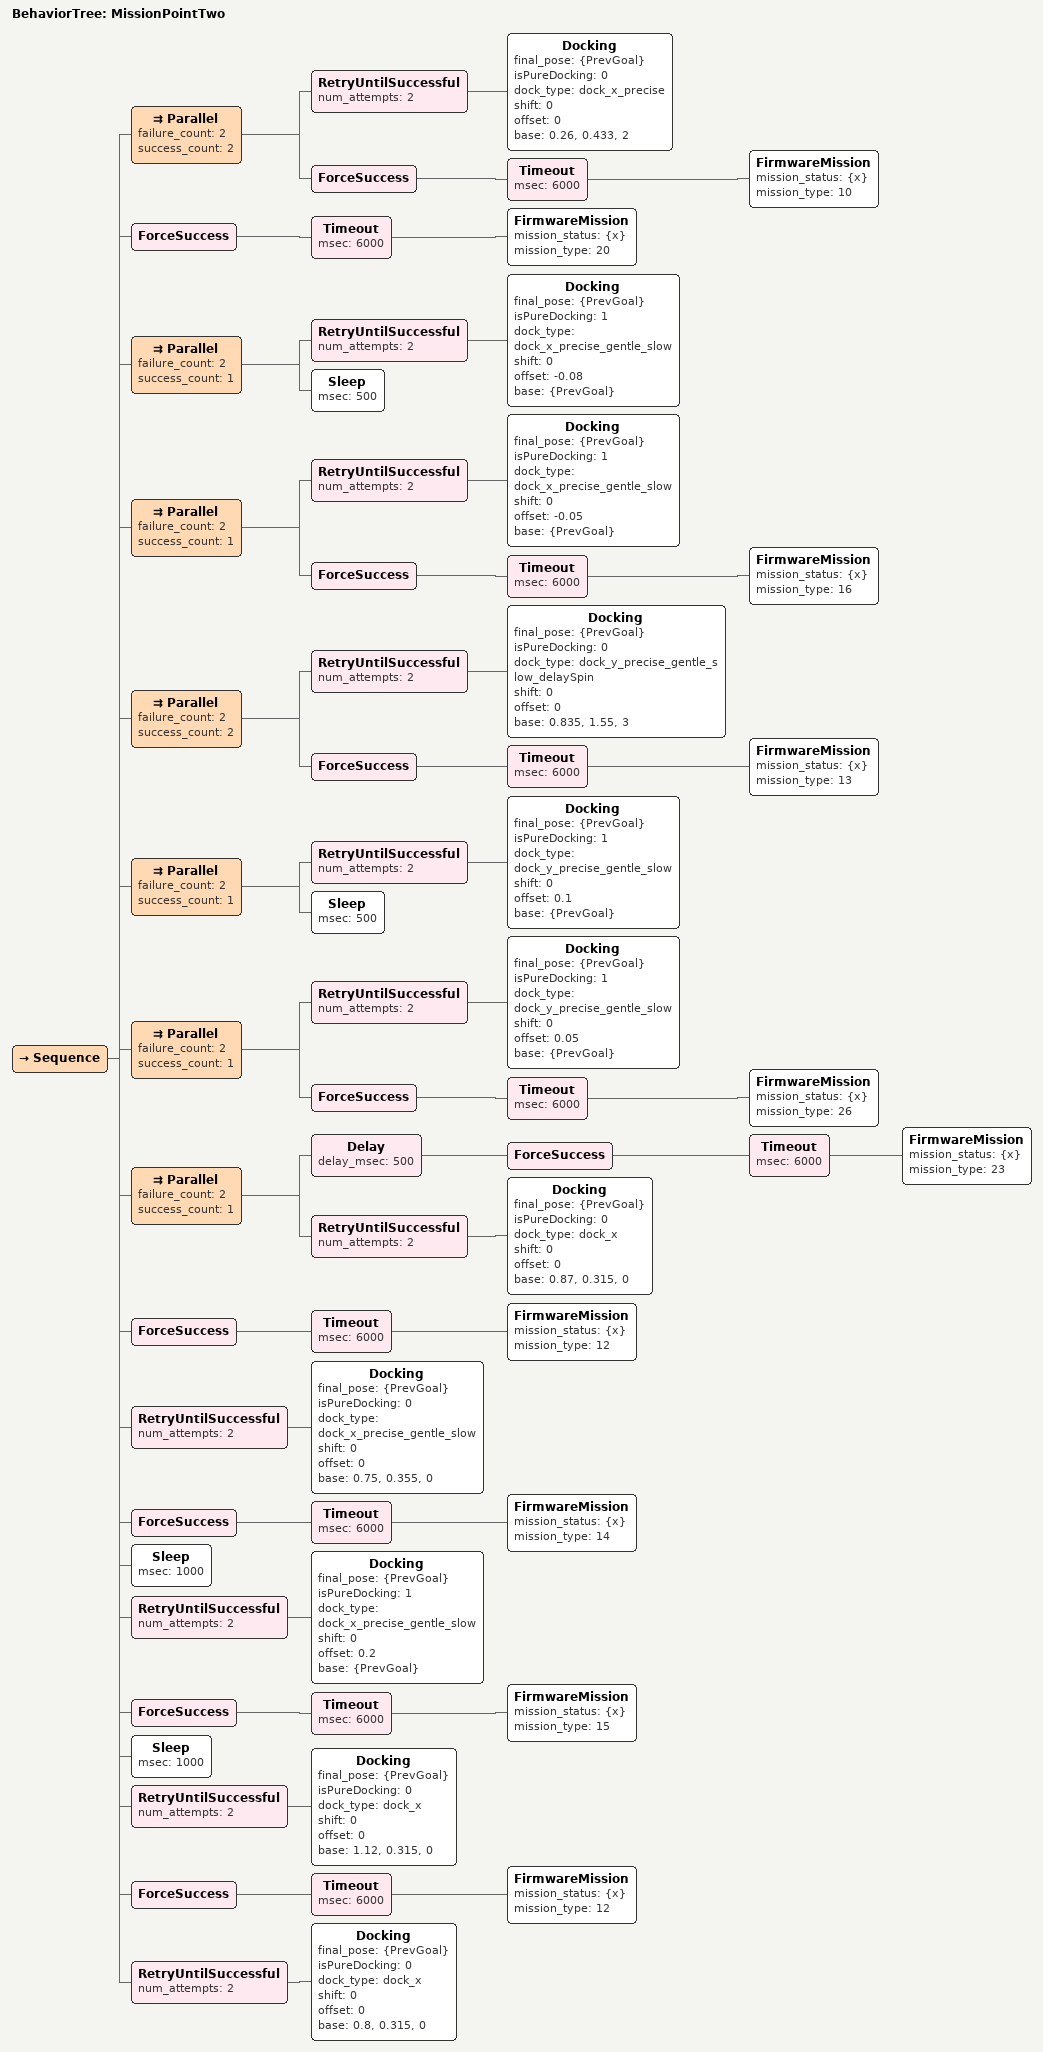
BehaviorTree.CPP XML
<BehaviorTree ID="MissionPointTwo">
  <Sequence>
    <Parallel failure_count="2" success_count="2">
      <RetryUntilSuccessful num_attempts="2">
        <Docking final_pose="{PrevGoal}" isPureDocking="0" dock_type="dock_x_precise" shift="0" offset="0" base="0.26, 0.433, 2"/>
      </RetryUntilSuccessful>
      <ForceSuccess>
        <Timeout msec="6000">
          <FirmwareMission mission_status="{x}" mission_type="10"/>
        </Timeout>
      </ForceSuccess>
    </Parallel>
    <ForceSuccess>
      <Timeout msec="6000">
        <FirmwareMission mission_status="{x}" mission_type="20"/>
      </Timeout>
    </ForceSuccess>
    <Parallel failure_count="2" success_count="1">
      <RetryUntilSuccessful num_attempts="2">
        <Docking final_pose="{PrevGoal}" isPureDocking="1" dock_type="dock_x_precise_gentle_slow" shift="0" offset="-0.08" base="{PrevGoal}"/>
      </RetryUntilSuccessful>
      <Sleep msec="500"/>
    </Parallel>
    <Parallel failure_count="2" success_count="1">
      <RetryUntilSuccessful num_attempts="2">
        <Docking final_pose="{PrevGoal}" isPureDocking="1" dock_type="dock_x_precise_gentle_slow" shift="0" offset="-0.05" base="{PrevGoal}"/>
      </RetryUntilSuccessful>
      <ForceSuccess>
        <Timeout msec="6000">
          <FirmwareMission mission_status="{x}" mission_type="16"/>
        </Timeout>
      </ForceSuccess>
    </Parallel>
    <Parallel failure_count="2" success_count="2">
      <RetryUntilSuccessful num_attempts="2">
        <Docking final_pose="{PrevGoal}" isPureDocking="0" dock_type="dock_y_precise_gentle_slow_delaySpin" shift="0" offset="0" base="0.835, 1.55, 3"/>
      </RetryUntilSuccessful>
      <ForceSuccess>
        <Timeout msec="6000">
          <FirmwareMission mission_status="{x}" mission_type="13"/>
        </Timeout>
      </ForceSuccess>
    </Parallel>
    <Parallel failure_count="2" success_count="1">
      <RetryUntilSuccessful num_attempts="2">
        <Docking final_pose="{PrevGoal}" isPureDocking="1" dock_type="dock_y_precise_gentle_slow" shift="0" offset="0.1" base="{PrevGoal}"/>
      </RetryUntilSuccessful>
      <Sleep msec="500"/>
    </Parallel>
    <Parallel failure_count="2" success_count="1">
      <RetryUntilSuccessful num_attempts="2">
        <Docking final_pose="{PrevGoal}" isPureDocking="1" dock_type="dock_y_precise_gentle_slow" shift="0" offset="0.05" base="{PrevGoal}"/>
      </RetryUntilSuccessful>
      <ForceSuccess>
        <Timeout msec="6000">
          <FirmwareMission mission_status="{x}" mission_type="26"/>
        </Timeout>
      </ForceSuccess>
    </Parallel>
    <Parallel failure_count="2" success_count="1">
      <Delay delay_msec="500">
        <ForceSuccess>
          <Timeout msec="6000">
            <FirmwareMission mission_status="{x}" mission_type="23"/>
          </Timeout>
        </ForceSuccess>
      </Delay>
      <RetryUntilSuccessful num_attempts="2">
        <Docking final_pose="{PrevGoal}" isPureDocking="0" dock_type="dock_x" shift="0" offset="0" base="0.87, 0.315, 0"/>
      </RetryUntilSuccessful>
    </Parallel>
    <ForceSuccess>
      <Timeout msec="6000">
        <FirmwareMission mission_status="{x}" mission_type="12"/>
      </Timeout>
    </ForceSuccess>
    <RetryUntilSuccessful num_attempts="2">
      <Docking final_pose="{PrevGoal}" isPureDocking="0" dock_type="dock_x_precise_gentle_slow" shift="0" offset="0" base="0.75, 0.355, 0"/>
    </RetryUntilSuccessful>
    <ForceSuccess>
      <Timeout msec="6000">
        <FirmwareMission mission_status="{x}" mission_type="14"/>
      </Timeout>
    </ForceSuccess>
    <Sleep msec="1000"/>
    <RetryUntilSuccessful num_attempts="2">
      <Docking final_pose="{PrevGoal}" isPureDocking="1" dock_type="dock_x_precise_gentle_slow" shift="0" offset="0.2" base="{PrevGoal}"/>
    </RetryUntilSuccessful>
    <ForceSuccess>
      <Timeout msec="6000">
        <FirmwareMission mission_status="{x}" mission_type="15"/>
      </Timeout>
    </ForceSuccess>
    <Sleep msec="1000"/>
    <RetryUntilSuccessful num_attempts="2">
      <Docking final_pose="{PrevGoal}" isPureDocking="0" dock_type="dock_x" shift="0" offset="0" base="1.12, 0.315, 0"/>
    </RetryUntilSuccessful>
    <ForceSuccess>
      <Timeout msec="6000">
        <FirmwareMission mission_status="{x}" mission_type="12"/>
      </Timeout>
    </ForceSuccess>
    <RetryUntilSuccessful num_attempts="2">
      <Docking final_pose="{PrevGoal}" isPureDocking="0" dock_type="dock_x" shift="0" offset="0" base="0.8, 0.315, 0"/>
    </RetryUntilSuccessful>
  </Sequence>
</BehaviorTree>
